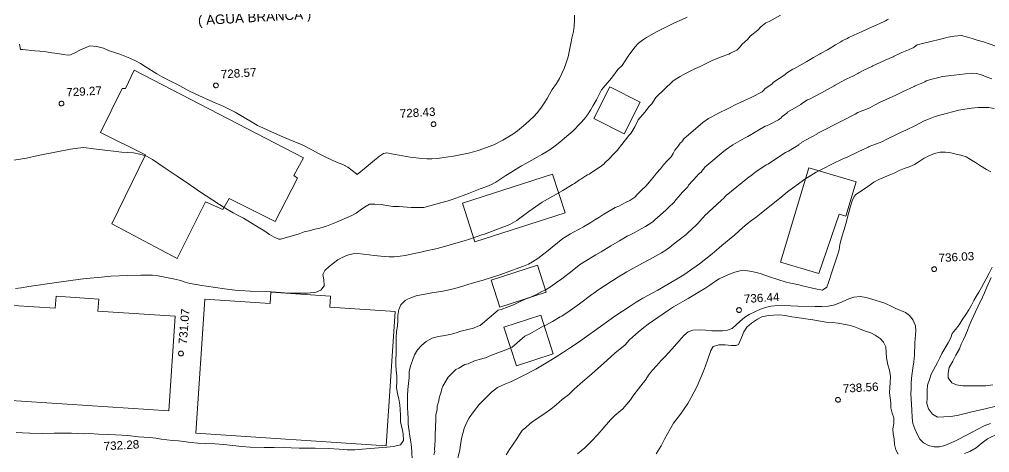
# Model space of a CAD drawing. Header units: metres. Extents: x 329311 to 330425, y 7396637 to 7397287.
# Drawn here: x 329525.1 to 329728.3, y 7396777.7 to 7396868.5 of the extents above; entities that cross this region are included whole.
import ezdxf
from ezdxf.enums import TextEntityAlignment as Align

# ---------------------------------------------------------------- set-up
doc = ezdxf.new("R2010")
doc.units = ezdxf.units.M
doc.layers.get('0').update_dxf_attribs({"lineweight": 18})
for name, color, linetype, lineweight in [('216_EDIF_NOTAVEL', 9, 'Continuous', 18), ('218_EDIF_NOTAVEL_TOP', 7, 'Continuous', 18), ('600_CURVA_MESTRA', 9, 'Continuous', 18), ('604_CURVA_INTERM', 9, 'Continuous', 18), ('606_PTO_COTADO', 9, 'Continuous', 18)]:
    doc.layers.add(name, color=color, linetype=linetype, lineweight=lineweight)
doc.styles.add('Style-Arial', font='arial.ttf', dxfattribs={"height": 2})

# ---------------------------------------------------------------- blocks, each defined once
blk = doc.blocks.new('SP09')
at = {"color": 0, "linetype": 'Continuous'}
blk.add_lwpolyline([(-0.03, -0.51), (-0.14, -0.49), (-0.24, -0.46), (-0.31, -0.42), (-0.35, -0.39), (-0.42, -0.31), (-0.47, -0.24), (-0.51, -0.15), (-0.52, -0.09), (-0.52, 0.03), (-0.51, 0.11), (-0.48, 0.2), (-0.44, 0.27), (-0.4, 0.33), (-0.32, 0.39), (-0.23, 0.44), (-0.15, 0.48), (-0.1, 0.48), (-0.03, 0.48), (0.08, 0.48), (0.19, 0.44), (0.27, 0.4), (0.35, 0.32), (0.41, 0.23), (0.46, 0.11), (0.48, 0.03), (0.48, -0.03), (0.47, -0.08), (0.44, -0.21), (0.38, -0.3), (0.31, -0.38), (0.23, -0.44), (0.1, -0.49), (0.02, -0.51)], close=True, dxfattribs=at)

msp = doc.modelspace()

# ---------------------------------------------------------------- linework, layer by layer
at = {"layer": '216_EDIF_NOTAVEL'}
for points in [[(329549.118, 7396857.875), (329547.278, 7396854), (329546.637, 7396854.043), (329542.054, 7396844.821), (329551.514, 7396840.116), (329544.48, 7396825.652), (329558.133, 7396818.398), (329564.033, 7396830.311), (329567.709, 7396828.649), (329569.021, 7396830.973), (329578.637, 7396826.179), (329583.319, 7396835.24), (329582.56, 7396835.768), (329584.574, 7396839.469)], [(329648.745, 7396854.368), (329655.097, 7396851.145), (329651.739, 7396844.524), (329645.386, 7396847.747)], [(329636.769, 7396836.06), (329617.888, 7396830.016), (329620.478, 7396821.926), (329639.359, 7396827.97)], [(329690.393, 7396837.429), (329700.309, 7396834.458), (329698.15, 7396827.253), (329696.795, 7396827.659), (329692.526, 7396815.258), (329684.473, 7396817.671)], [(329633.584, 7396817.007), (329623.911, 7396813.861), (329625.743, 7396808.227), (329635.416, 7396811.373)], [(329577.751, 7396811.344), (329590.228, 7396810.516), (329590.075, 7396808.218), (329603.797, 7396807.307), (329601.929, 7396779.179), (329562.039, 7396781.826), (329563.901, 7396809.887), (329577.594, 7396808.979)], [(329532.778, 7396810.507), (329541.702, 7396809.915), (329541.534, 7396807.373), (329557.682, 7396806.301), (329556.367, 7396786.496), (329518.016, 7396789.041), (329519.331, 7396808.847), (329532.609, 7396807.966)], [(329634.277, 7396806.561), (329636.91, 7396798.463), (329629.167, 7396795.945), (329626.534, 7396804.043)]]:
    msp.add_lwpolyline(points, close=True, dxfattribs=at)
at = {"layer": '600_CURVA_MESTRA'}
for points, elevation in [([(329523.904, 7396838.976), (329525.272, 7396839.204), (329526.6, 7396839.448), (329529.04, 7396839.98), (329532.937, 7396840.786), (329535.798, 7396841.339), (329537.297, 7396841.541), (329538.56, 7396841.683), (329540.579, 7396841.385), (329542.419, 7396841.187), (329545.342, 7396840.79), (329546.504, 7396840.671), (329549.014, 7396840.512), (329550.304, 7396840.275), (329551.686, 7396839.831), (329552.995, 7396839.163), (329555.592, 7396837.344), (329558.123, 7396835.66), (329560.685, 7396833.896), (329561.796, 7396833.151), (329562.841, 7396832.411), (329566.988, 7396829.7), (329567.965, 7396829.066), (329569.862, 7396827.954), (329570.892, 7396827.395), (329572.007, 7396826.821), (329574.428, 7396825.354), (329576.499, 7396824.118), (329577.448, 7396823.462), (329578.45, 7396822.854), (329579.435, 7396822.46), (329579.744, 7396822.478), (329581.037, 7396822.782), (329583.702, 7396823.558), (329584.709, 7396824.018), (329585.79, 7396824.174), (329586.955, 7396824.516), (329587.987, 7396824.768), (329589.399, 7396825.163), (329590.484, 7396825.567), (329591.532, 7396825.991), (329593.714, 7396826.981), (329594.703, 7396827.436), (329595.604, 7396827.922), (329596.456, 7396828.522), (329597.338, 7396829.169), (329598.428, 7396829.764), (329599.53, 7396829.782), (329600.835, 7396829.691), (329602.072, 7396829.493), (329603.306, 7396829.333), (329604.593, 7396829.269), (329607.113, 7396829.09), (329608.546, 7396829.067), (329609.783, 7396829.124), (329611.02, 7396829.421), (329612.331, 7396829.815), (329613.584, 7396830.163), (329614.688, 7396830.45), (329615.739, 7396830.765), (329618.039, 7396831.604), (329619.138, 7396832.013), (329621.613, 7396832.979), (329623.006, 7396833.5), (329623.944, 7396833.877), (329624.846, 7396834.385), (329626.951, 7396835.765), (329628.007, 7396836.428), (329630.281, 7396837.785), (329631.287, 7396838.377), (329633.522, 7396839.608), (329634.507, 7396840.185), (329635.37, 7396840.716), (329636.263, 7396841.226), (329637.322, 7396842.005), (329638.267, 7396842.758), (329639.225, 7396843.602), (329640.155, 7396844.358), (329640.993, 7396845.107), (329642.611, 7396846.761), (329643.445, 7396847.646), (329644.082, 7396848.476), (329644.73, 7396849.487), (329645.289, 7396850.457), (329645.989, 7396851.625), (329647.003, 7396853.764), (329647.736, 7396854.626), (329649.101, 7396856.165), (329650.432, 7396857.995), (329651.303, 7396858.839), (329652.596, 7396860.762), (329653.976, 7396862.665), (329654.786, 7396863.497), (329655.621, 7396864.139), (329656.454, 7396864.695), (329658.492, 7396865.874), (329659.205, 7396866.258), (329661.881, 7396867.57), (329662.911, 7396868.029), (329663.88, 7396868.494), (329664.925, 7396868.969)], 730), ([(329729.263, 7396849.823), (329728.136, 7396850.017), (329727.083, 7396850.039), (329725.863, 7396850.006), (329724.501, 7396849.892), (329723.098, 7396849.684), (329721.846, 7396849.473), (329718.123, 7396848.475), (329716.898, 7396848.134), (329715.511, 7396847.629), (329714.598, 7396847.22), (329712.793, 7396846.273), (329710.753, 7396845.325), (329709.636, 7396844.831), (329708.64, 7396844.341), (329706.792, 7396843.391), (329705.695, 7396842.86), (329703.031, 7396841.866), (329702.829, 7396841.751), (329700.738, 7396840.782), (329698.575, 7396839.727), (329697.442, 7396839.235), (329695.406, 7396838.245), (329693.221, 7396837.144), (329691.983, 7396836.505), (329690.836, 7396835.813), (329689.77, 7396835.145), (329687.744, 7396833.67), (329685.956, 7396832.347), (329685.03, 7396831.618), (329683.201, 7396830.118), (329682.257, 7396829.392), (329680.444, 7396827.873), (329679.403, 7396827.076), (329678.437, 7396826.396), (329677.506, 7396825.674), (329676.617, 7396824.912), (329674.94, 7396823.358), (329672.231, 7396821.14), (329671.63, 7396820.675), (329670.179, 7396819.351), (329667.552, 7396817.271), (329664.213, 7396814.985), (329662.883, 7396814.128), (329661.548, 7396813.352), (329658.802, 7396811.802), (329655.653, 7396810.116), (329654.26, 7396809.274), (329652.999, 7396808.415), (329649.807, 7396806.33), (329645.517, 7396803.25), (329644.375, 7396802.393), (329642.145, 7396800.833), (329640.318, 7396799.598), (329638.836, 7396798.662), (329637.54, 7396797.816), (329636.383, 7396797.09), (329633.215, 7396795.227), (329632.302, 7396794.724), (329631.379, 7396794.278), (329630.37, 7396793.747), (329628.128, 7396792.67), (329626.783, 7396792.092), (329625.2, 7396791.363), (329623.966, 7396790.38), (329622.744, 7396789.204), (329621.347, 7396787.786), (329620.166, 7396786.307), (329619.315, 7396785.036), (329618.731, 7396783.96), (329618.261, 7396782.82), (329617.934, 7396781.743), (329617.71, 7396780.688), (329617.493, 7396779.366), (329617.357, 7396778.292), (329616.564, 7396775.085)], 735), ([(329728.993, 7396791.909), (329727.53, 7396791.756), (329725.952, 7396791.719), (329722.668, 7396791.755), (329721.351, 7396791.942), (329720.396, 7396792.347), (329719.626, 7396793.374), (329719.604, 7396794.393), (329719.8, 7396795.598), (329720.566, 7396796.874), (329721.245, 7396798.185), (329721.969, 7396799.486), (329722.353, 7396800.448), (329722.8, 7396801.414), (329723.253, 7396802.333), (329723.684, 7396803.307), (329724.007, 7396804.334), (329724.391, 7396805.261), (329725.839, 7396808.247), (329726.804, 7396810.281), (329727.219, 7396811.204), (329727.72, 7396812.406), (329728.632, 7396814.452)], 735)]:
    msp.add_lwpolyline(points, dxfattribs=dict(at, elevation=elevation))
at = {"layer": '604_CURVA_INTERM', "flags": 128}
for points, elevation in [([(329524.25, 7396812.122), (329525.432, 7396812.234), (329527.033, 7396812.534), (329532.855, 7396813.406), (329537.854, 7396814.07), (329539.112, 7396814.221), (329542.279, 7396814.498), (329544.257, 7396814.687), (329547.782, 7396814.838), (329550.549, 7396814.908), (329551.709, 7396814.915), (329552.959, 7396814.889), (329554.172, 7396814.801), (329556.622, 7396814.255), (329557.642, 7396814.088), (329558.836, 7396813.769), (329559.792, 7396813.462), (329560.803, 7396813.184), (329562.155, 7396812.938), (329563.215, 7396812.778), (329564.295, 7396812.64), (329568.017, 7396812.023), (329570.229, 7396811.767), (329571.261, 7396811.683), (329573.416, 7396811.584), (329576.778, 7396811.479), (329577.823, 7396811.444), (329579.788, 7396811.317), (329581.55, 7396811.148), (329583.089, 7396811.122), (329584.371, 7396811.121), (329585.404, 7396811.173), (329587.266, 7396811.367), (329588.239, 7396811.797), (329588.896, 7396812.662), (329588.923, 7396812.8), (329588.85, 7396813.964), (329588.623, 7396815.029), (329589.088, 7396815.917), (329589.989, 7396816.729), (329590.851, 7396817.428), (329591.805, 7396818.109), (329592.675, 7396818.62), (329593.827, 7396819.135), (329594.904, 7396819.385), (329595.945, 7396819.462), (329598.329, 7396819.208), (329599.364, 7396819.064), (329601.51, 7396818.838), (329602.56, 7396818.787), (329603.585, 7396818.776), (329604.823, 7396818.872), (329605.867, 7396819.021), (329608.115, 7396819.512), (329609.179, 7396819.744), (329610.251, 7396820.043), (329612.337, 7396820.455), (329613.665, 7396820.786), (329615.78, 7396821.386), (329618.468, 7396822.18), (329618.967, 7396822.323), (329622.14, 7396823.417), (329622.531, 7396823.536), (329626.337, 7396824.967), (329627.826, 7396825.548), (329629.242, 7396826.393), (329629.889, 7396826.882), (329630.935, 7396827.619), (329631.803, 7396828.272), (329634.606, 7396830.185), (329636.777, 7396831.462), (329638.882, 7396832.622), (329640.951, 7396833.879), (329641.362, 7396834.119), (329642.42, 7396834.859), (329642.708, 7396835.028), (329643.721, 7396835.728), (329644.071, 7396835.908), (329644.444, 7396836.051), (329646.163, 7396837.289), (329646.54, 7396837.47), (329647.488, 7396838.193), (329647.78, 7396838.512), (329648.585, 7396839.299), (329649.451, 7396840.177), (329650.259, 7396841.049), (329650.762, 7396841.68), (329651.001, 7396841.951), (329652.041, 7396843.25), (329652.746, 7396844.183), (329653.166, 7396844.598), (329654.006, 7396846.023), (329654.681, 7396847.449), (329656.08, 7396849.05), (329656.968, 7396850.27), (329657.548, 7396850.832), (329658.41, 7396852.114), (329661.945, 7396855.562), (329662.462, 7396855.907), (329663.461, 7396856.516), (329664.581, 7396857.147), (329666.68, 7396858.197), (329667.69, 7396858.663), (329670.174, 7396859.896), (329672.047, 7396860.676), (329673.67, 7396861.226), (329673.996, 7396861.396), (329675.345, 7396862.017), (329675.882, 7396862.591), (329676.432, 7396863.313), (329677.564, 7396864.307), (329678.105, 7396864.992), (329679.73, 7396866.255), (329680.34, 7396866.961), (329681.389, 7396867.761), (329682.147, 7396868.09), (329684.461, 7396869.353)], 731), ([(329524.412, 7396781.961), (329525.762, 7396781.868), (329527.249, 7396781.79), (329529.977, 7396781.757), (329532.363, 7396781.781), (329534.722, 7396781.841), (329535.992, 7396781.812), (329538.642, 7396781.699), (329539.79, 7396781.712), (329541.621, 7396781.623), (329543.574, 7396781.563), (329545.216, 7396781.48), (329547.766, 7396781.303), (329550.045, 7396781.036), (329551.153, 7396780.943), (329552.399, 7396780.881), (329553.662, 7396780.767), (329554.754, 7396780.586), (329557.152, 7396780.286), (329558.378, 7396780.198), (329559.519, 7396780.096), (329560.977, 7396779.892), (329562.48, 7396779.745), (329564.141, 7396779.624), (329565.998, 7396779.55), (329567.883, 7396779.421), (329571.656, 7396779.019), (329573.426, 7396778.886), (329576.347, 7396778.813), (329578.466, 7396778.816), (329580.646, 7396778.855), (329581.976, 7396778.74), (329583.658, 7396778.69), (329587.061, 7396778.66), (329589.893, 7396778.606), (329592.09, 7396778.476), (329593.768, 7396778.34), (329595.318, 7396778.334), (329597.745, 7396778.499), (329602.066, 7396778.902), (329603.423, 7396779.048), (329604.882, 7396779.335), (329605.541, 7396780.308), (329605.446, 7396781.694), (329605.226, 7396782.716), (329604.939, 7396784.188), (329604.877, 7396785.551), (329604.848, 7396786.743), (329604.795, 7396787.767), (329604.537, 7396789.035), (329604.253, 7396790.031), (329604.073, 7396791.415), (329604.161, 7396792.593), (329604.152, 7396793.767), (329603.985, 7396795.045), (329603.942, 7396796.066), (329603.94, 7396797.323), (329604.018, 7396798.367), (329604.018, 7396799.492), (329603.988, 7396800.502), (329604.009, 7396801.845), (329604.052, 7396803.092), (329604.246, 7396804.249), (329604.321, 7396805.391), (329604.336, 7396806.479), (329604.585, 7396807.711), (329604.992, 7396808.733), (329605.892, 7396809.577), (329606.359, 7396809.859), (329607.077, 7396810.158), (329608.202, 7396810.573), (329609.262, 7396810.799), (329610.451, 7396810.998), (329611.485, 7396811.236), (329613.75, 7396811.591), (329614.754, 7396811.781), (329616.31, 7396812.151), (329617.976, 7396812.608), (329618.98, 7396812.955), (329621.197, 7396813.596), (329622.196, 7396813.881), (329625.924, 7396815.059), (329629.667, 7396816.434), (329630.698, 7396816.818), (329631.708, 7396817.22), (329632.574, 7396817.717), (329633.638, 7396818.401), (329634.933, 7396819.379), (329635.856, 7396820.088), (329636.655, 7396820.778), (329637.808, 7396821.718), (329638.931, 7396822.585), (329640.499, 7396823.555), (329641.138, 7396823.928), (329643.256, 7396825.059), (329644.754, 7396825.973), (329645.639, 7396826.532), (329646.461, 7396827.011), (329647.517, 7396827.712), (329649.174, 7396828.698), (329649.876, 7396829.058), (329650.621, 7396829.344), (329652.17, 7396830.219), (329652.925, 7396830.581), (329653.984, 7396831.279), (329654.567, 7396831.916), (329655.464, 7396832.771), (329656.292, 7396833.594), (329657.074, 7396834.452), (329658.078, 7396835.714), (329658.556, 7396836.255), (329659.354, 7396837.21), (329660.001, 7396838.024), (329660.763, 7396838.878), (329661.602, 7396839.709), (329662.022, 7396840.422), (329662.36, 7396841.134), (329663.059, 7396841.935), (329663.503, 7396842.545), (329663.793, 7396842.826), (329664.224, 7396843.467), (329668.193, 7396846.932), (329669.397, 7396847.72), (329669.957, 7396848.035), (329671.48, 7396848.825), (329673.503, 7396849.812), (329675.424, 7396850.823), (329675.747, 7396850.957), (329677.088, 7396851.594), (329677.41, 7396851.703), (329678.351, 7396852.1), (329680.677, 7396853.323), (329680.945, 7396853.609), (329681.22, 7396853.971), (329682.725, 7396854.982), (329682.996, 7396855.325), (329685.429, 7396856.862), (329685.734, 7396857.215), (329687.041, 7396858.055), (329687.42, 7396858.22), (329689.984, 7396859.664), (329691.437, 7396860.515), (329692.691, 7396861.205), (329693.024, 7396861.41), (329694.314, 7396862.146), (329694.657, 7396862.363), (329696.036, 7396863.161), (329697.149, 7396863.781), (329697.435, 7396864), (329698.471, 7396864.514), (329698.77, 7396864.68), (329700.622, 7396865.524), (329700.96, 7396865.709), (329702.473, 7396866.396), (329702.79, 7396866.555), (329704.801, 7396867.399), (329705.167, 7396867.588), (329706.459, 7396868.164), (329706.83, 7396868.386), (329707.108, 7396868.575)], 732), ([(329525.079, 7396863.279), (329525.317, 7396862.218), (329525.706, 7396862.208), (329528.323, 7396861.908), (329529.392, 7396861.817), (329530.719, 7396861.68), (329531.867, 7396861.51), (329533.162, 7396861.372), (329534.27, 7396861.146), (329535.282, 7396860.999), (329535.807, 7396861.086), (329536.817, 7396861.548), (329537.752, 7396862.023), (329538.735, 7396862.467), (329539.85, 7396862.947), (329541.324, 7396862.796), (329542.714, 7396862.456), (329543.776, 7396861.998), (329544.989, 7396861.584), (329546.14, 7396861.231), (329547.204, 7396860.809), (329548.186, 7396860.379), (329549.384, 7396859.786), (329550.443, 7396859.289), (329551.442, 7396858.642), (329553.89, 7396857.111), (329554.828, 7396856.535), (329556.9, 7396855.483), (329558.063, 7396854.935), (329559.306, 7396854.214), (329560.594, 7396853.539), (329561.902, 7396852.906), (329565.607, 7396851.234), (329567.888, 7396850.235), (329570.266, 7396849.076), (329573.668, 7396847.063), (329574.989, 7396846.299), (329576.059, 7396845.76), (329577.11, 7396845.26), (329579.791, 7396844.088), (329582.945, 7396842.808), (329584.176, 7396842.275), (329586.444, 7396841.133), (329587.605, 7396840.478), (329588.534, 7396839.994), (329590.762, 7396838.931), (329591.857, 7396838.447), (329592.84, 7396838.072), (329592.975, 7396838.034), (329593.862, 7396837.521), (329595.677, 7396836.143), (329595.845, 7396836.031), (329597.731, 7396837.551), (329598.638, 7396838.326), (329599.477, 7396839.012), (329600.54, 7396839.813), (329601.377, 7396840.395), (329602.011, 7396840.553), (329603.338, 7396840.276), (329604.647, 7396840.073), (329606.925, 7396839.616), (329609.398, 7396839.324), (329610.453, 7396839.26), (329611.461, 7396839.288), (329612.561, 7396839.383), (329614.955, 7396839.703), (329615.997, 7396839.87), (329618.065, 7396840.278), (329619.126, 7396840.49), (329620.161, 7396840.731), (329621.144, 7396841.007), (329624.424, 7396842.233), (329626.348, 7396843.212), (329628.418, 7396844.475), (329629.379, 7396845.182), (329630.228, 7396845.857), (329631.14, 7396846.613), (329632.838, 7396848.147), (329633.513, 7396848.894), (329634.301, 7396849.913), (329634.989, 7396850.952), (329635.598, 7396851.933), (329636.095, 7396852.846), (329636.662, 7396853.777), (329637.574, 7396855.035), (329638.238, 7396856.131), (329639.15, 7396858.245), (329639.62, 7396859.431), (329640.009, 7396860.643), (329640.286, 7396862.017), (329640.552, 7396863.453), (329640.774, 7396864.539), (329641.163, 7396865.936), (329641.3, 7396867.053), (329641.345, 7396868.298), (329641.349, 7396869.372)], 729), ([(329729.585, 7396862.9), (329728.214, 7396863.377), (329726.974, 7396863.777), (329725.658, 7396864.149), (329724.606, 7396864.507), (329723.637, 7396864.798), (329722.402, 7396865.134), (329720.883, 7396864.957), (329719.604, 7396864.757), (329718.589, 7396864.52), (329717.413, 7396864.222), (329716.225, 7396863.951), (329714.216, 7396863.435), (329713.141, 7396863.14), (329712.497, 7396862.695), (329712.29, 7396862.558), (329711.552, 7396862.269), (329711.314, 7396862.127), (329709.909, 7396861.593), (329709.477, 7396861.319), (329708.311, 7396860.799), (329708.067, 7396860.673), (329706.421, 7396859.951), (329705.382, 7396859.437), (329703.852, 7396858.75), (329703.626, 7396858.626), (329702.06, 7396857.9), (329700.868, 7396857.291), (329700.677, 7396857.145), (329699.621, 7396856.571), (329698.367, 7396856.063), (329697.22, 7396855.386), (329695.97, 7396854.711), (329695.748, 7396854.574), (329694.326, 7396853.819), (329693.218, 7396853.196), (329690.409, 7396851.723), (329690.157, 7396851.614), (329688.958, 7396850.891), (329688.755, 7396850.656), (329685.991, 7396849.052), (329685.811, 7396848.823), (329684.808, 7396848.149), (329684.624, 7396847.908), (329684.063, 7396847.486), (329682.157, 7396846.448), (329681.53, 7396846.184), (329681.315, 7396846.111), (329679.746, 7396845.195), (329679.531, 7396845.105), (329677.654, 7396843.991), (329676.965, 7396843.647), (329674.512, 7396842.222), (329672.881, 7396841.085), (329668.652, 7396837.536), (329668.364, 7396837.109), (329668.171, 7396836.921), (329667.866, 7396836.504), (329667.281, 7396835.986), (329667.011, 7396835.732), (329665.232, 7396833.754), (329665.053, 7396833.448), (329664.494, 7396832.895), (329663.986, 7396832.325), (329663.555, 7396831.782), (329662.595, 7396830.701), (329662.212, 7396830.21), (329661.029, 7396829.088), (329660.508, 7396828.516), (329658.157, 7396826.526), (329657.768, 7396826.102), (329656.244, 7396825.097), (329655.296, 7396824.597), (329653.834, 7396823.773), (329652.851, 7396823.306), (329652.383, 7396823.066), (329650.738, 7396822.116), (329648.977, 7396821.06), (329646.924, 7396819.797), (329645.801, 7396819.139), (329645.092, 7396818.757), (329642.585, 7396817.185), (329641.602, 7396816.441), (329640.833, 7396815.814), (329638.663, 7396814.144), (329637.597, 7396813.351), (329636.508, 7396812.609), (329635.187, 7396811.757), (329634.514, 7396811.489), (329633.217, 7396810.822), (329631.82, 7396810.174), (329631, 7396809.868), (329629.796, 7396809.312), (329628.564, 7396808.719), (329627.442, 7396808.278), (329626.008, 7396807.745), (329625.342, 7396807.554), (329621.581, 7396804.34), (329621.127, 7396804.208), (329620.172, 7396803.831), (329617.572, 7396803.152), (329616.587, 7396802.834), (329615.614, 7396802.56), (329614.16, 7396802.269), (329612.833, 7396802.063), (329611.562, 7396801.722), (329610.279, 7396801.044), (329609.358, 7396800.268), (329608.472, 7396799.245), (329607.856, 7396798.237), (329607.409, 7396797.056), (329607, 7396795.903), (329606.727, 7396794.637), (329606.708, 7396793.462), (329606.46, 7396790.929), (329606.398, 7396789.638), (329606.362, 7396787.164), (329606.412, 7396786.099), (329606.514, 7396784.877), (329606.529, 7396783.695), (329606.627, 7396782.698), (329606.891, 7396781.188), (329607.073, 7396780.02), (329607.202, 7396778.892), (329607.28, 7396777.835), (329607.364, 7396776.285)], 733), ([(329728.785, 7396856.027), (329727.571, 7396856.462), (329726.608, 7396856.856), (329725.54, 7396857.138), (329724.41, 7396857.242), (329720.896, 7396856.791), (329719.687, 7396856.666), (329718.403, 7396856.507), (329717.406, 7396856.287), (329716.17, 7396855.955), (329715.019, 7396855.637), (329714.698, 7396855.415), (329714.594, 7396855.346), (329714.225, 7396855.201), (329714.106, 7396855.131), (329712.71, 7396854.611), (329712.494, 7396854.474), (329710.052, 7396853.347), (329708.621, 7396852.636), (329706.631, 7396851.728), (329705.25, 7396851.066), (329704.301, 7396850.582), (329704.206, 7396850.509), (329703.206, 7396849.981), (329700.699, 7396848.964), (329700.126, 7396848.626), (329697.532, 7396847.3), (329696.451, 7396846.728), (329693.273, 7396845.172), (329692.182, 7396844.568), (329692.08, 7396844.45), (329688.987, 7396842.779), (329688.897, 7396842.664), (329688.395, 7396842.327), (329688.304, 7396842.207), (329687.45, 7396841.65), (329686.181, 7396840.91), (329685.963, 7396840.797), (329685.542, 7396840.628), (329683.745, 7396839.433), (329683.638, 7396839.388), (329681.805, 7396838.169), (329681.46, 7396837.997), (329679.304, 7396836.538), (329678.599, 7396835.985), (329677.569, 7396835.239), (329673.079, 7396831.605), (329672.935, 7396831.391), (329672.838, 7396831.297), (329672.686, 7396831.089), (329672.093, 7396830.581), (329668.588, 7396827.331), (329668.505, 7396827.187), (329668.225, 7396826.911), (329667.971, 7396826.626), (329667.755, 7396826.354), (329667.113, 7396825.688), (329666.921, 7396825.442), (329664.984, 7396823.725), (329664.724, 7396823.439), (329662.731, 7396821.885), (329661.746, 7396821.137), (329661.552, 7396820.924), (329660.45, 7396820.184), (329659.564, 7396819.612), (329657.047, 7396818.201), (329655.593, 7396817.434), (329652.315, 7396815.588), (329650.592, 7396814.536), (329649.4, 7396813.777), (329649.045, 7396813.586), (329646.24, 7396811.786), (329645.396, 7396811.163), (329645.012, 7396810.85), (329642.393, 7396808.909), (329640.441, 7396807.501), (329638.666, 7396806.295), (329638.329, 7396806.161), (329636.767, 7396805.21), (329635.328, 7396804.418), (329634.918, 7396804.265), (329631.986, 7396802.618), (329630.97, 7396802.128), (329628.299, 7396799.816), (329626.589, 7396799.105), (329623.955, 7396798.15), (329622.686, 7396797.597), (329621.386, 7396797.258), (329620.407, 7396796.961), (329619.063, 7396796.325), (329618.399, 7396796.222), (329617.153, 7396795.463), (329616.512, 7396795.124), (329615.352, 7396794.027), (329614.909, 7396793.516), (329613.788, 7396791.681), (329613.583, 7396791.105), (329613.447, 7396790.472), (329613.012, 7396789.249), (329612.949, 7396788.572), (329612.595, 7396787.445), (329612.564, 7396786.799), (329612.321, 7396785.581), (329612.311, 7396784.992), (329612.337, 7396784.46), (329612.224, 7396783.31), (329612.231, 7396782.719), (329612.168, 7396781.693), (329612.192, 7396780.277), (329612.02, 7396778.373), (329612.066, 7396777.972), (329611.902, 7396777.303)], 734), ([(329728.579, 7396836.562), (329727.631, 7396837.065), (329726.411, 7396837.795), (329725.31, 7396838.526), (329724.315, 7396839.157), (329723.38, 7396839.679), (329722.283, 7396840.07), (329721.272, 7396840.289), (329720.188, 7396840.546), (329719.024, 7396840.686), (329717.945, 7396840.655), (329716.769, 7396840.376), (329715.56, 7396839.898), (329714.615, 7396839.433), (329713.561, 7396838.742), (329712.525, 7396838.112), (329711.458, 7396837.604), (329710.398, 7396837.246), (329709.333, 7396836.851), (329708.265, 7396836.299), (329707.264, 7396835.837), (329705.113, 7396834.926), (329704.03, 7396834.38), (329702.287, 7396833.116), (329700.287, 7396831.841), (329699.925, 7396831.418), (329699.498, 7396830.465), (329699.124, 7396829.375), (329698.547, 7396827.087), (329698.213, 7396825.867), (329697.26, 7396822.649), (329696.92, 7396821.339), (329696.761, 7396820.222), (329696.447, 7396819.096), (329695.334, 7396815.78), (329694.556, 7396813.347), (329694.201, 7396812.379), (329693.265, 7396811.749), (329691.843, 7396812.034), (329689.376, 7396812.633), (329688.14, 7396812.958), (329686.931, 7396813.191), (329685.708, 7396813.476), (329682.222, 7396814.592), (329681.232, 7396814.89), (329680.266, 7396815.27), (329679.139, 7396815.57), (329678.069, 7396815.776), (329677.065, 7396815.868), (329676.041, 7396815.829), (329674.933, 7396815.57), (329673.82, 7396815.141), (329672.679, 7396814.656), (329671.667, 7396814.132), (329670.667, 7396813.506), (329669.708, 7396812.805), (329668.643, 7396812.112), (329667.439, 7396811.415), (329666.178, 7396810.649), (329665.12, 7396810.035), (329664.021, 7396809.423), (329662.072, 7396808.253), (329661.006, 7396807.563), (329658.792, 7396806.08), (329656.794, 7396804.67), (329655.842, 7396803.934), (329654.697, 7396802.989), (329653.565, 7396802.019), (329652.821, 7396801.265), (329651.969, 7396800.347), (329649.824, 7396798.561), (329647.454, 7396796.388), (329645.009, 7396794.261), (329642.527, 7396792.181), (329641.308, 7396791.027), (329640.18, 7396789.923), (329638.781, 7396788.893), (329637.533, 7396787.776), (329636.371, 7396786.812), (329635.231, 7396786.01), (329634.29, 7396785.394), (329633.131, 7396784.601), (329632.081, 7396783.824), (329631.128, 7396783.033), (329630.385, 7396782.361), (329629.801, 7396781.508), (329629.256, 7396780.653), (329627.704, 7396778.387), (329627.061, 7396777.285)], 736), ([(329729.974, 7396787.567), (329727.056, 7396786.864), (329725.477, 7396786.467), (329723.984, 7396786.13), (329721.494, 7396785.519), (329720.119, 7396785.326), (329718.709, 7396785.215), (329717.377, 7396785.187), (329716.294, 7396785.762), (329715.458, 7396786.943), (329715.118, 7396787.997), (329715.209, 7396789.297), (329715.236, 7396790.745), (329715.296, 7396791.893), (329715.669, 7396793.067), (329716.06, 7396794.14), (329717.34, 7396796.597), (329717.867, 7396797.587), (329718.297, 7396798.528), (329719.619, 7396800.761), (329720.147, 7396801.762), (329720.457, 7396802.718), (329721.139, 7396803.543), (329721.887, 7396804.503), (329722.572, 7396805.583), (329723.333, 7396806.688), (329723.932, 7396807.653), (329724.518, 7396808.661), (329724.997, 7396809.577), (329725.498, 7396810.475), (329726.045, 7396811.375), (329726.575, 7396812.299), (329727.553, 7396814.171), (329728.191, 7396815.328), (329728.814, 7396816.588)], 736), ([(329728.476, 7396783.865), (329727.167, 7396783.329), (329724.478, 7396781.938), (329722.007, 7396780.618), (329720.873, 7396780.042), (329718.924, 7396779.222), (329717.786, 7396778.94), (329716.674, 7396778.939), (329715.478, 7396779.261), (329714.423, 7396779.816), (329713.643, 7396780.555), (329713.113, 7396781.626), (329712.602, 7396782.739), (329712.184, 7396783.825), (329712.1, 7396785.119), (329711.979, 7396786.626), (329711.833, 7396789.026), (329711.813, 7396790.041), (329711.866, 7396791.073), (329711.857, 7396792.158), (329711.894, 7396793.313), (329712.236, 7396795.408), (329712.436, 7396796.785), (329712.588, 7396798.142), (329712.592, 7396800.754), (329712.807, 7396803.233), (329712.742, 7396804.318), (329712.304, 7396805.497), (329711.489, 7396806.472), (329710.659, 7396807.106), (329708.641, 7396807.948), (329707.403, 7396808.567), (329706.138, 7396809.084), (329703.816, 7396809.806), (329702.417, 7396810.209), (329701.166, 7396810.447), (329699.83, 7396810.32), (329698.782, 7396809.961), (329697.392, 7396809.311), (329695.838, 7396808.706), (329694.492, 7396808.405), (329693.131, 7396808.352), (329691.742, 7396808.33), (329688.093, 7396808.4), (329686.669, 7396808.476), (329683.952, 7396808.589), (329682.489, 7396808.436), (329681.316, 7396808.174), (329680.276, 7396807.769), (329677.912, 7396806.701), (329677.049, 7396806.121), (329675.977, 7396805.231), (329674.402, 7396803.755), (329673.41, 7396803.378), (329672.366, 7396803.279), (329671.311, 7396803.236), (329670.101, 7396803.243), (329668.799, 7396803.4), (329667.559, 7396803.445), (329666.139, 7396803.383), (329665.168, 7396803.064), (329664.277, 7396802.269), (329662.771, 7396800.623), (329661.755, 7396799.424), (329661.001, 7396798.628), (329660.285, 7396797.806), (329659.528, 7396797.006), (329658.497, 7396795.953), (329657.686, 7396795.02), (329656.982, 7396794.152), (329656.117, 7396792.812), (329655.712, 7396792.367), (329654.259, 7396790.484), (329653.775, 7396789.817), (329653.09, 7396788.829), (329652.327, 7396787.912), (329651.45, 7396786.931), (329649.767, 7396785.484), (329648.918, 7396784.617), (329647.13, 7396782.614), (329646.146, 7396781.487), (329644.973, 7396780.194), (329643.535, 7396778.775), (329641.997, 7396777.465)], 737), ([(329709.136, 7396777.394), (329708.617, 7396778.316), (329708.4, 7396779.445), (329708.323, 7396780.603), (329708.076, 7396781.671), (329708.025, 7396782.744), (329708.231, 7396783.864), (329708.239, 7396785.026), (329707.9, 7396785.969), (329707.63, 7396787.092), (329707.611, 7396788.203), (329707.355, 7396790.274), (329707.396, 7396791.374), (329707.492, 7396792.462), (329707.532, 7396793.703), (329707.351, 7396795.04), (329707.006, 7396796.104), (329706.709, 7396797.57), (329706.567, 7396799.881), (329706.096, 7396800.879), (329705.334, 7396801.66), (329704.323, 7396802.347), (329703.425, 7396802.808), (329702.3, 7396803.179), (329701.168, 7396803.597), (329700.898, 7396803.724), (329699.823, 7396804.133), (329698.831, 7396804.442), (329696.566, 7396804.842), (329695.417, 7396804.995), (329694.032, 7396805.077), (329691.254, 7396805.544), (329687.898, 7396806.063), (329686.878, 7396806.204), (329685.457, 7396806.475), (329684.264, 7396806.571), (329683.052, 7396806.569), (329681.974, 7396806.486), (329680.566, 7396806.162), (329679.666, 7396805.682), (329678.449, 7396804.834), (329677.459, 7396804.012), (329676.797, 7396803.036), (329676.24, 7396801.668), (329675.672, 7396800.362), (329675.231, 7396800.146), (329674.194, 7396800.192), (329672.914, 7396800.329), (329671.601, 7396800.325), (329670.423, 7396799.956), (329669.878, 7396799.165), (329669.189, 7396797.072), (329668.793, 7396795.945), (329668.359, 7396794.814), (329667.006, 7396791.69), (329665.8, 7396789.3), (329665.098, 7396788.033), (329663.574, 7396785.823), (329662.111, 7396783.927), (329660.227, 7396780.577), (329659.514, 7396779.128), (329658.426, 7396777.452)], 738), ([(329730.147, 7396781.76), (329727.845, 7396780.622), (329726.72, 7396779.813), (329725.488, 7396778.77), (329724.129, 7396777.945), (329723.046, 7396777.577)], 738)]:
    msp.add_lwpolyline(points, dxfattribs=dict(at, elevation=elevation))

# ---------------------------------------------------------------- block references
at = {"layer": '606_PTO_COTADO', "rotation": 3.377855659799661}
for p in [(329566.281, 7396854.679, 728.574), (329533.91, 7396850.869, 729.27), (329611.856, 7396846.554, 728.43), (329716.706, 7396816.181, 736.03), (329675.827, 7396807.623, 736.44), (329558.956, 7396798.517, 731.07), (329696.557, 7396788.821, 738.565)]:
    msp.add_blockref('SP09', p, dxfattribs=at)

# ---------------------------------------------------------------- texts
at = {"layer": '218_EDIF_NOTAVEL_TOP', "style": 'Style-Arial'}
msp.add_text('( ÁGUA BRANCA )', height=2, rotation=3.37786, dxfattribs=at).set_placement((329562.542, 7396867.252))
at = {"layer": '606_PTO_COTADO', "style": 'Style-Arial'}
for s, rotation, p in [('728.57', 3.37786, (329571, 7396857.224, 728.574)), ('729.27', 3.37786, (329538.629, 7396853.414, 729.27)), ('728.43', 3.37786, (329608.488, 7396848.978, 728.43)), ('736.03', 3.37786, (329721.323, 7396818.72, 736.03)), ('736.44', 3.37786, (329680.546, 7396810.168, 736.44)), ('731.07', 85.47944, (329559.566, 7396804.161, 731.07)), ('738.56', 3.37786, (329701.277, 7396791.367, 738.565)), ('732.28', 3.37786, (329546.458, 7396779.297, 732.28))]:
    msp.add_text(s, height=1.75, rotation=rotation, dxfattribs=at).set_placement(p, align=Align.MIDDLE_CENTER)

doc.saveas('drawing.dxf')
